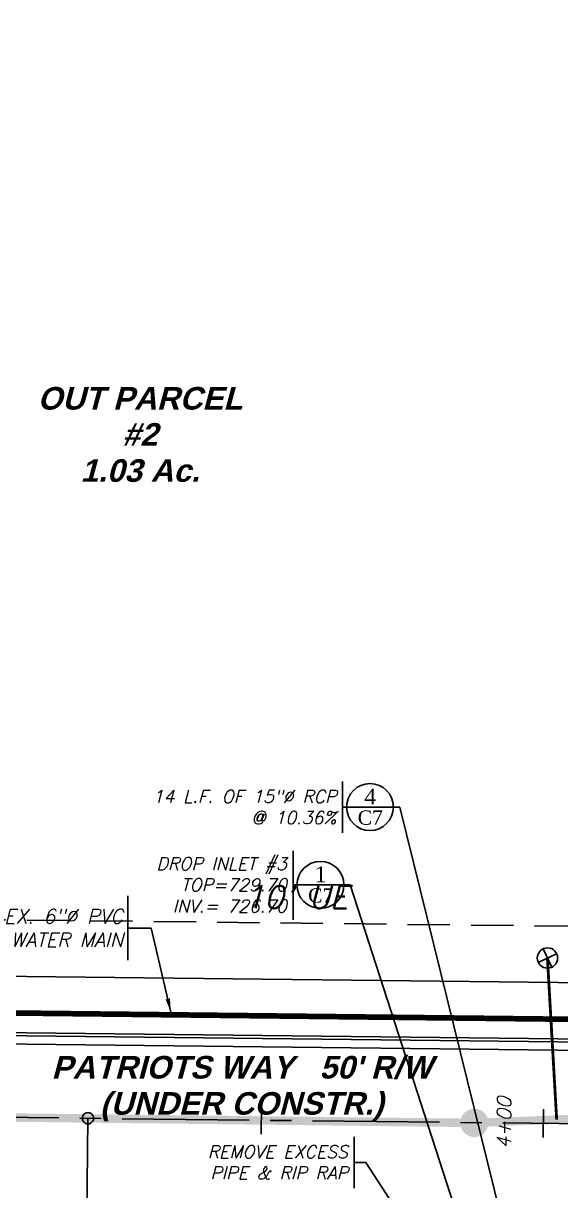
# Model space of a CAD drawing. Header units: feet. Extents: x 2168824 to 2169426, y 1509567 to 1510102.
# Drawn here: x 2169200.5 to 2169295.7, y 1509895.3 to 1510102.2 of the extents above; entities that cross this region are included whole.
import ezdxf
from ezdxf.enums import TextEntityAlignment as Align

# ---------------------------------------------------------------- set-up
doc = ezdxf.new("R2010")
doc.units = ezdxf.units.FT
doc.header["$LTSCALE"] = 30
doc.header["$MEASUREMENT"] = 0
doc.linetypes.add('CENTER2', pattern=[1.125, 0.75, -0.125, 0.125, -0.125])
doc.linetypes.add('HIDDEN', pattern=[0.375, 0.25, -0.125])
for name, color, linetype in [('1_DRTXT', 1, 'Continuous'), ('2_WATERTXT', 1, 'Continuous'), ('4_BNDLINE', 3, 'Continuous'), ('4_CENTERLINE', 9, 'CENTER2'), ('4_EASELINE', 6, 'HIDDEN'), ('4_LOT_NO', 1, 'Continuous'), ('4_STREETNAME', 1, 'Continuous'), ('6_EX_SEWER', 252, 'MA_EX_SEWER_LINE'), ('6_EX_WATER', 252, 'MA_EX_WATER_LINE'), ('6_EX_WATER_TXT', 9, 'Continuous'), ('7_EX_CURB', 9, 'Continuous'), ('8_STATIONS', 6, 'Continuous')]:
    doc.layers.add(name, color=color, linetype=linetype)
doc.styles.add('ROMANS', font='romans.shx', dxfattribs={"oblique": 15})
doc.styles.add('ROMANS15', font='romans.shx', dxfattribs={"oblique": 14.999978})
doc.styles.add('ROMANTIC', font='romantic.ttf', dxfattribs={"oblique": 15})
doc.styles.add('SANSARIF', font='sanssb__.ttf', dxfattribs={"oblique": 15})
doc.linetypes.add('MA_EX_SEWER_LINE', pattern='A,0.3,-0.2,["EX SS",ROMANS,S=0.1,R=0,X=-0.05,Y=-0.05],-0.5', length=1)
doc.linetypes.add('MA_EX_WATER_LINE', pattern='A,0.3,-0.2,["EX W",ROMANS,S=0.1,R=0,X=-0.05,Y=-0.05],-0.5', length=1)
doc.dimstyles.new('1_SCALE', dxfattribs={"dimscale": 30, "dimtxt": 0.08, "dimasz": 0.08, "dimexe": 0.05, "dimexo": 0.05, "dimgap": 0.02, "dimtad": 1, "dimdec": 0, "dimzin": 0, "dimdsep": 46, "dimtxsty": 'ROMANS15', "dimcen": 0.09, "dimclrd": 256, "dimclre": 256, "dimclrt": 256, "dimaunit": 1, "dimazin": 0, "dimtfac": 1, "dimtdec": 0, "dimtmove": 2, "dimatfit": 0, "dimfxl": 0, "dimtolj": 1, "dimtzin": 0, "dimlwd": -1, "dimlwe": -1, "dimarcsym": 0})

# ---------------------------------------------------------------- blocks, each defined once
blk = doc.blocks.new('lbl_tic')
blk.add_line((0, -0.04165), (0, 0.04165))
blk = doc.blocks.new('sta_tic')
blk.add_line((0, -0.04165), (0, 0.04165))

msp = doc.modelspace()

# ---------------------------------------------------------------- linework, layer by layer
at = {"layer": '1_DRTXT'}
for p, q in [((2169257.08, 1509958.74), (2169257.08, 1509967.85)), ((2169248.3, 1509943.33), (2169248.3, 1509955.57)), ((2169259.11, 1509895.78), (2169259.11, 1509904.89))]:
    msp.add_line(p, q, dxfattribs=at)
for centre in [(2169261.93, 1509963.3), (2169253.15, 1509949.51)]:
    msp.add_circle(centre, 4.16, dxfattribs=at)
at = {"layer": '4_BNDLINE'}
msp.add_line((2169121.02, 1509934.18), (2169312.03, 1509932.03), dxfattribs=at)
at = {"layer": '4_CENTERLINE'}
for p, q in [((2168914.27, 1509911.51), (2169354.74, 1509906.54)), ((2169211.94, 1509908.15), (2169211.66, 1509883.15))]:
    msp.add_line(p, q, dxfattribs=at)
msp.add_circle((2169211.94, 1509908.15), 1, dxfattribs=at)
at = {"layer": '4_EASELINE'}
msp.add_line((2168976.11, 1509945.81), (2169406.15, 1509940.97), dxfattribs=at)
at = {"layer": '6_EX_SEWER'}
for p, q in [((2169295.01, 1509937.32), (2169291.75, 1509935.78)), ((2169294.15, 1509934.93), (2169292.61, 1509938.18))]:
    msp.add_line(p, q, dxfattribs=at)
at = {"layer": '6_EX_SEWER', "ltscale": 0.65, "const_width": 0.5}
msp.add_lwpolyline([(2169293.38, 1509936.55), (2169295.02, 1509907.92)], dxfattribs=at)
at = {"layer": '6_EX_SEWER', "const_width": 1.5}
for points in [[(2169280.42, 1509907.33), (2169414.71, 1509912.77)], [(2169116.43, 1509909.23), (2169280.42, 1509907.33)]]:
    msp.add_lwpolyline(points, dxfattribs=at)
at = {"layer": '6_EX_SEWER', "const_width": 2.5}
msp.add_lwpolyline([(2169279.17, 1509907.33, 1), (2169281.67, 1509907.33, 1)], format="xyb", close=True, dxfattribs=at)
at = {"layer": '6_EX_SEWER'}
msp.add_circle((2169293.38, 1509936.55), 1.8, dxfattribs=at)
at = {"layer": '6_EX_WATER', "const_width": 1, "flags": 128}
msp.add_lwpolyline([(2169182.37, 1509926.99), (2169399.46, 1509924.54, 0.045469), (2169414.21, 1509925.72, 0.045469)], format="xyb", dxfattribs=at)
at = {"layer": '6_EX_WATER_TXT'}
msp.add_line((2169219, 1509936.15), (2169219, 1509947.59), dxfattribs=at)
at = {"layer": '7_EX_CURB'}
for p, q in [((2169182.33, 1509923.49), (2169326.41, 1509921.86)), ((2169182.33, 1509922.99), (2169326.41, 1509921.36)), ((2169182.31, 1509921.49), (2169326.39, 1509919.86))]:
    msp.add_line(p, q, dxfattribs=at)

# ---------------------------------------------------------------- block references
at = {"layer": '8_STATIONS', "xscale": 60.02400960384154, "yscale": 60.02400960384154, "zscale": 60.02400960384154, "rotation": 359.3543607945223}
for name, p in [('sta_tic', (2169242.68, 1509907.81)), ('lbl_tic', (2169292.67, 1509907.24))]:
    msp.add_blockref(name, p, dxfattribs=at)

# ---------------------------------------------------------------- texts
at = {"layer": '1_DRTXT', "style": 'ROMANTIC'}
for s, height, p in [('4', 2.81, (2169261.96, 1509962.92)), ('C7', 2.531, (2169261.98, 1509959.41)), ('1', 2.81, (2169253.18, 1509949.13)), ('C7', 2.531, (2169253.19, 1509945.62))]:
    msp.add_text(s, height=height, rotation=360, dxfattribs=at).set_placement(p, align=Align.BOTTOM_CENTER)
at = {"layer": '1_DRTXT', "char_height": 2.25, "attachment_point": 6, "style": 'ROMANS15'}
for s, insert in [('14 L.F. OF 15"%%C RCP \\P@ 10.36%', (2169255.99, 1509963.3)), ('DROP INLET #3 \\PTOP=729.70\\PINV.= 726.70', (2169247.21, 1509949.51)), ('REMOVE EXCESS \\PPIPE & RIP RAP', (2169258.02, 1509900.34))]:
    msp.add_mtext(s, dxfattribs=dict(at, insert=insert))
at = {"layer": '2_WATERTXT', "insert": (2169225.05, 1510102.17), "char_height": 3.9, "attachment_point": 9, "style": 'ROMANS15'}
msp.add_mtext('\\A1; ', dxfattribs=at)
at = {"layer": '4_EASELINE', "style": 'ROMANS15', "oblique": 15}
msp.add_text("10' UE", height=4, rotation=359.9331, dxfattribs=at).set_placement((2169239.75, 1509945.36))
msp.add_text("10' UE", height=4, rotation=359.9331, dxfattribs=at).set_placement((2169239.75, 1509945.36))
at = {"layer": '4_LOT_NO', "color": 6, "style": 'SANSARIF', "oblique": 15}
for s, p in [('OUT PARCEL', (2169221.17, 1510033.73)), ('#2', (2169221.17, 1510027.33)), ('1.03 Ac.', (2169221.17, 1510020.93))]:
    msp.add_text(s, height=4, dxfattribs=at).set_placement(p, align=Align.CENTER)
at = {"layer": '4_STREETNAME', "style": 'SANSARIF', "oblique": 15}
for s, p in [("PATRIOTS WAY   50' R/W", (2169239.2, 1509915.19)), ('(UNDER CONSTR.)', (2169239.2, 1509908.79))]:
    msp.add_text(s, height=4, dxfattribs=at).set_placement(p, align=Align.CENTER)
at = {"layer": '6_EX_WATER_TXT', "insert": (2169218.15, 1509941.86), "char_height": 2.5, "attachment_point": 6, "style": 'ROMANS15'}
msp.add_mtext('EX. 6"%%C PVC\\PWATER MAIN', dxfattribs=at)
at = {"layer": '8_STATIONS', "style": 'ROMANS15', "oblique": 15}
msp.add_text('4+00', height=2.5, rotation=89.3544, dxfattribs=at).set_placement((2169287.67, 1509907.3), align=Align.BOTTOM_CENTER)

# ---------------------------------------------------------------- leaders
at = {"layer": '1_DRTXT'}
for points in [[(2169290.72, 1509868.13), (2169267.22, 1509963.3), (2169257.08, 1509963.3)], [(2169283.62, 1509871.58), (2169258.44, 1509949.51), (2169248.3, 1509949.51)], [(2169287.94, 1509859.07), (2169261.22, 1509900.34), (2169259.11, 1509900.34)]]:
    msp.add_leader(points, dimstyle='1_SCALE', dxfattribs=at)
at = {"layer": '6_EX_WATER_TXT'}
msp.add_leader([(2169226.63, 1509926.97), (2169223.15, 1509941.86), (2169219, 1509941.86)], dimstyle='1_SCALE', dxfattribs=at)

doc.saveas('drawing.dxf')
